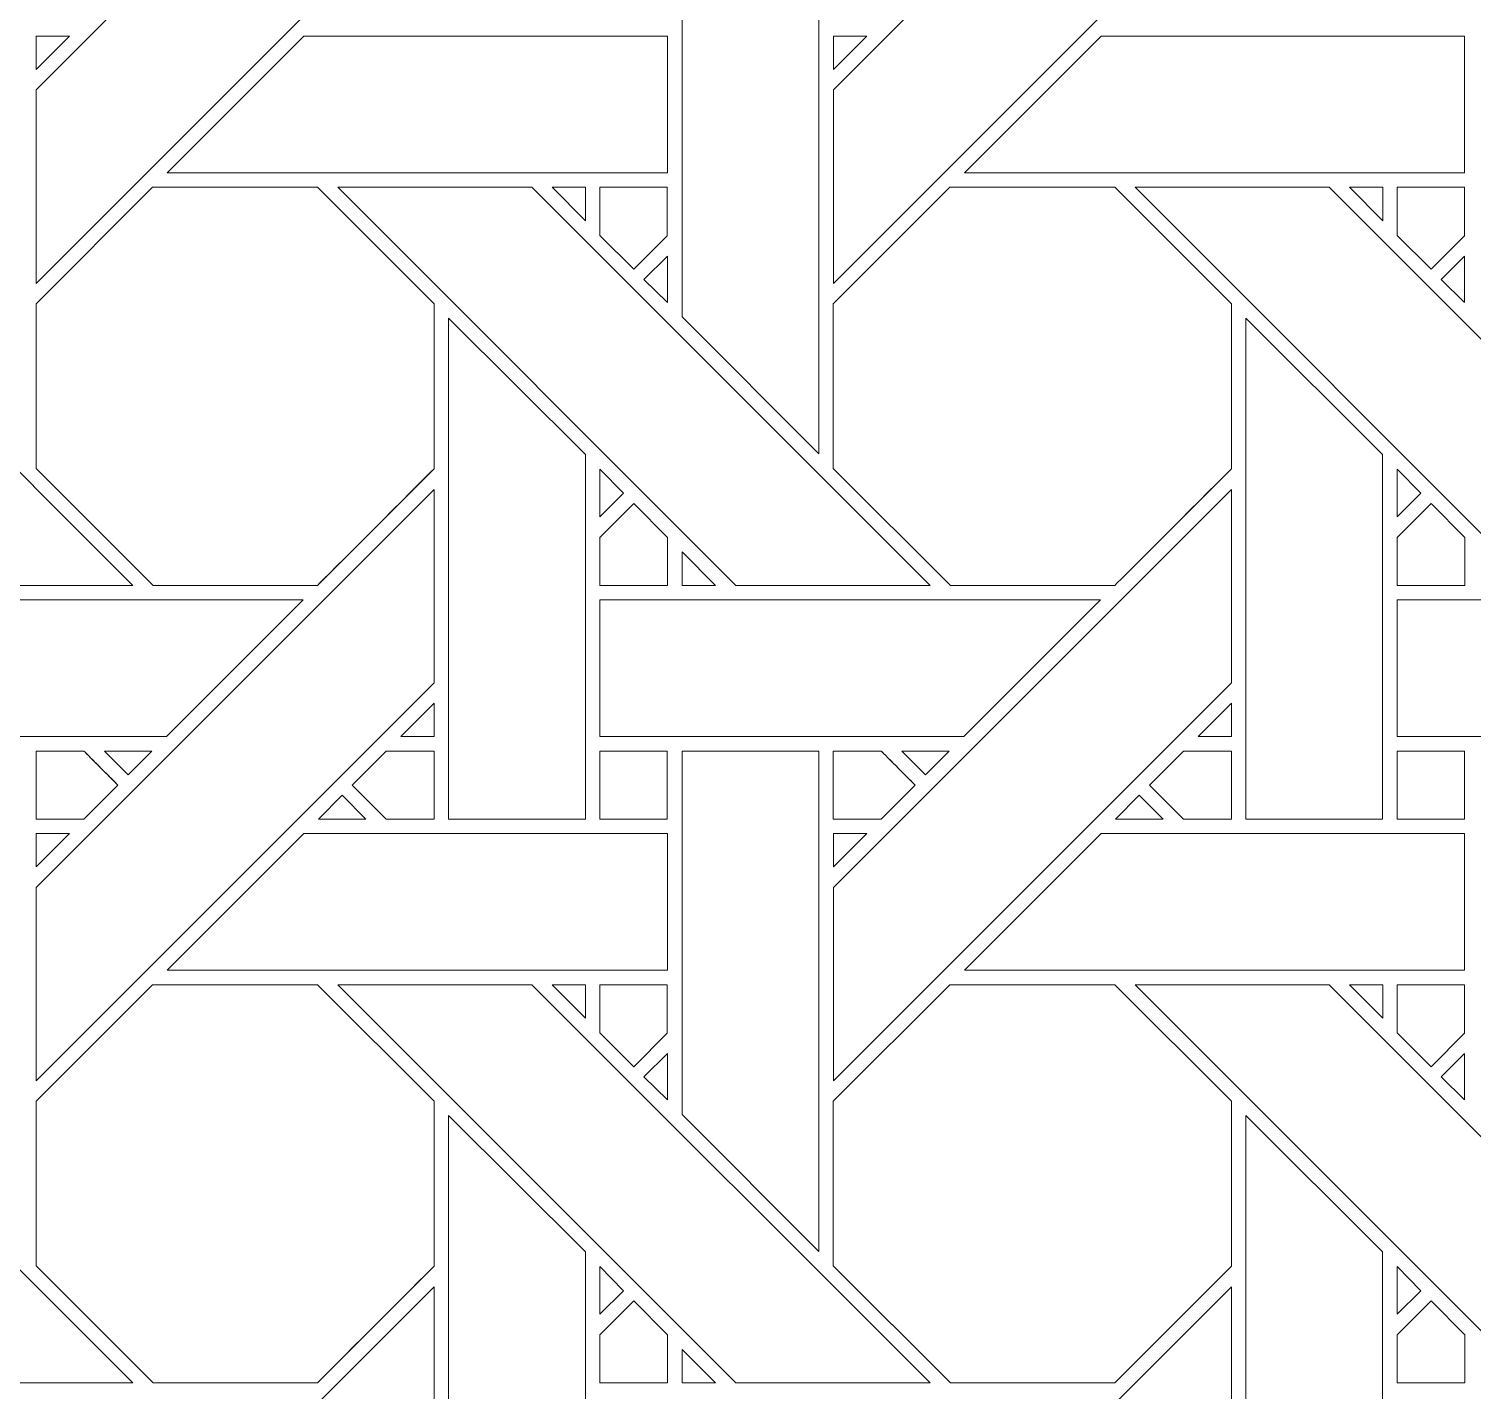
# Model space of a CAD drawing. Header units: inches. Extents: x 4.4 to 20.4, y 1.1 to 17.1.
# Drawn here: x 6.919 to 8.637, y 6.477 to 8.097 of the extents above; entities that cross this region are included whole.
import ezdxf

# ---------------------------------------------------------------- set-up
doc = ezdxf.new("R2010")
doc.units = ezdxf.units.IN
doc.header["$MEASUREMENT"] = 0
doc.layers.add('Design', color=7, linetype='Continuous', lineweight=0)

msp = doc.modelspace()

# ---------------------------------------------------------------- linework, layer by layer
at = {"layer": 'Design'}
for points, knots in [([(12.3829, 17.0948), (7.9646, 17.0948), (4.3829, 13.513), (4.3829, 9.0948), (4.3829, 4.6765), (7.9646, 1.0948), (12.3829, 1.0948), (16.8011, 1.0948), (20.3829, 4.6765), (20.3829, 9.0948), (20.3829, 13.513), (16.8011, 17.0948), (12.3829, 17.0948)], [0, 0, 0, 0, 1, 1, 1, 2, 2, 2, 3, 3, 3, 4, 4, 4, 4]), ([(12.3829, 16.2388), (8.4373, 16.2388), (5.2388, 13.0403), (5.2388, 9.0948), (5.2388, 5.1492), (8.4373, 1.9507), (12.3829, 1.9507), (16.3284, 1.9507), (19.5269, 5.1492), (19.5269, 9.0948), (19.5269, 13.0403), (16.3284, 16.2388), (12.3829, 16.2388)], [0, 0, 0, 0, 1, 1, 1, 2, 2, 2, 3, 3, 3, 4, 4, 4, 4]), ([(6.928, 8.0244), (6.928, 8.0244), (7.4017, 8.498), (7.4017, 8.498), (7.4017, 8.498), (7.4017, 8.2679), (7.4017, 8.2679), (7.4017, 8.2679), (6.928, 7.7943), (6.928, 7.7943), (6.928, 7.7943), (6.928, 8.0244), (6.928, 8.0244)], [0, 0, 0, 0, 1, 1, 1, 2, 2, 2, 3, 3, 3, 4, 4, 4, 4]), ([(7.8768, 8.0244), (7.8768, 8.0244), (8.3504, 8.498), (8.3504, 8.498), (8.3504, 8.498), (8.3504, 8.2679), (8.3504, 8.2679), (8.3504, 8.2679), (7.8768, 7.7943), (7.8768, 7.7943), (7.8768, 7.7943), (7.8768, 8.0244), (7.8768, 8.0244)], [0, 0, 0, 0, 1, 1, 1, 2, 2, 2, 3, 3, 3, 4, 4, 4, 4]), ([(7.8596, 8.1865), (7.8596, 8.1865), (7.8596, 7.5914), (7.8596, 7.5914), (7.8596, 7.5914), (7.6967, 7.7543), (7.6967, 7.7543), (7.6967, 7.7543), (7.6967, 8.1865), (7.6967, 8.1865), (7.6967, 8.1865), (7.8596, 8.1865), (7.8596, 8.1865)], [0, 0, 0, 0, 1, 1, 1, 2, 2, 2, 3, 3, 3, 4, 4, 4, 4]), ([(6.9679, 8.0885), (6.9679, 8.0885), (6.928, 8.0487), (6.928, 8.0487), (6.928, 8.0487), (6.928, 8.0885), (6.928, 8.0885), (6.928, 8.0885), (6.9679, 8.0885), (6.9679, 8.0885)], [0, 0, 0, 0, 1, 1, 1, 2, 2, 2, 3, 3, 3, 3]), ([(7.0839, 7.9257), (7.0839, 7.9257), (7.2467, 8.0885), (7.2467, 8.0885), (7.2467, 8.0885), (7.6792, 8.0885), (7.6792, 8.0885), (7.6792, 8.0885), (7.6792, 7.9257), (7.6792, 7.9257), (7.6792, 7.9257), (7.0839, 7.9257), (7.0839, 7.9257)], [0, 0, 0, 0, 1, 1, 1, 2, 2, 2, 3, 3, 3, 4, 4, 4, 4]), ([(7.9166, 8.0885), (7.9166, 8.0885), (7.8768, 8.0487), (7.8768, 8.0487), (7.8768, 8.0487), (7.8768, 8.0885), (7.8768, 8.0885), (7.8768, 8.0885), (7.9166, 8.0885), (7.9166, 8.0885)], [0, 0, 0, 0, 1, 1, 1, 2, 2, 2, 3, 3, 3, 3]), ([(8.1954, 8.0885), (8.1954, 8.0885), (8.6279, 8.0885), (8.6279, 8.0885), (8.6279, 8.0885), (8.6279, 7.9257), (8.6279, 7.9257), (8.6279, 7.9257), (8.0326, 7.9257), (8.0326, 7.9257), (8.0326, 7.9257), (8.1954, 8.0885), (8.1954, 8.0885)], [0, 0, 0, 0, 1, 1, 1, 2, 2, 2, 3, 3, 3, 4, 4, 4, 4]), ([(6.3385, 7.9086), (6.3385, 7.9086), (6.5694, 7.9086), (6.5694, 7.9086), (6.5694, 7.9086), (7.043, 7.435), (7.043, 7.435), (7.043, 7.435), (6.812, 7.435), (6.812, 7.435), (6.812, 7.435), (6.3385, 7.9086), (6.3385, 7.9086)], [0, 0, 0, 0, 1, 1, 1, 2, 2, 2, 3, 3, 3, 4, 4, 4, 4]), ([(7.0667, 7.9086), (7.0667, 7.9086), (7.2629, 7.9086), (7.2629, 7.9086), (7.2629, 7.9086), (7.4016, 7.7699), (7.4016, 7.7699), (7.4016, 7.7699), (7.4016, 7.5737), (7.4016, 7.5737), (7.3838, 7.5557), (7.2719, 7.444), (7.2629, 7.435), (7.2629, 7.435), (7.0672, 7.435), (7.0672, 7.435), (7.0672, 7.435), (6.928, 7.5742), (6.928, 7.5742), (6.928, 7.5742), (6.928, 7.7699), (6.928, 7.7699), (6.928, 7.7699), (7.0667, 7.9086), (7.0667, 7.9086)], [0, 0, 0, 0, 1, 1, 1, 2, 2, 2, 3, 3, 3, 4, 4, 4, 5, 5, 5, 6, 6, 6, 7, 7, 7, 8, 8, 8, 8]), ([(6.928, 7.7699), (6.928, 7.7699), (7.0667, 7.9086), (7.0667, 7.9086), (7.0667, 7.9086), (7.2629, 7.9086), (7.2629, 7.9086), (7.2629, 7.9086), (7.4016, 7.7699), (7.4016, 7.7699), (7.4016, 7.7699), (7.4016, 7.5737), (7.4016, 7.5737), (7.3834, 7.5553), (7.2716, 7.4436), (7.2629, 7.435), (7.2629, 7.435), (7.0672, 7.435), (7.0672, 7.435), (7.0672, 7.435), (6.928, 7.5742), (6.928, 7.5742), (6.928, 7.5742), (6.928, 7.7699), (6.928, 7.7699)], [0, 0, 0, 0, 1, 1, 1, 2, 2, 2, 3, 3, 3, 4, 4, 4, 5, 5, 5, 6, 6, 6, 7, 7, 7, 8, 8, 8, 8]), ([(7.2872, 7.9086), (7.2872, 7.9086), (7.5181, 7.9086), (7.5181, 7.9086), (7.5181, 7.9086), (7.9918, 7.435), (7.9918, 7.435), (7.9918, 7.435), (7.7607, 7.435), (7.7607, 7.435), (7.7607, 7.435), (7.2872, 7.9086), (7.2872, 7.9086)], [0, 0, 0, 0, 1, 1, 1, 2, 2, 2, 3, 3, 3, 4, 4, 4, 4]), ([(7.5817, 7.9086), (7.5817, 7.9086), (7.5817, 7.8688), (7.5817, 7.8688), (7.5817, 7.8688), (7.5422, 7.9086), (7.5422, 7.9086), (7.5422, 7.9086), (7.5817, 7.9086), (7.5817, 7.9086)], [0, 0, 0, 0, 1, 1, 1, 2, 2, 2, 3, 3, 3, 3]), ([(7.6791, 7.9086), (7.6791, 7.9086), (7.6791, 7.851), (7.6791, 7.851), (7.6791, 7.851), (7.6392, 7.8111), (7.6392, 7.8111), (7.6392, 7.8111), (7.5988, 7.8514), (7.5988, 7.8514), (7.5988, 7.8514), (7.5988, 7.9086), (7.5988, 7.9086), (7.5988, 7.9086), (7.6791, 7.9086), (7.6791, 7.9086)], [0, 0, 0, 0, 1, 1, 1, 2, 2, 2, 3, 3, 3, 4, 4, 4, 5, 5, 5, 5]), ([(7.6392, 7.8111), (7.6392, 7.8111), (7.5988, 7.8514), (7.5988, 7.8514), (7.5988, 7.8514), (7.5988, 7.9086), (7.5988, 7.9086), (7.5988, 7.9086), (7.6791, 7.9086), (7.6791, 7.9086), (7.6791, 7.9086), (7.6791, 7.851), (7.6791, 7.851), (7.6791, 7.851), (7.6392, 7.8111), (7.6392, 7.8111)], [0, 0, 0, 0, 1, 1, 1, 2, 2, 2, 3, 3, 3, 4, 4, 4, 5, 5, 5, 5]), ([(8.0154, 7.9086), (8.0154, 7.9086), (8.2116, 7.9086), (8.2116, 7.9086), (8.2116, 7.9086), (8.3504, 7.7699), (8.3504, 7.7699), (8.3504, 7.7699), (8.3504, 7.5737), (8.3504, 7.5737), (8.3326, 7.5557), (8.2207, 7.444), (8.2117, 7.435), (8.2117, 7.435), (8.016, 7.435), (8.016, 7.435), (8.016, 7.435), (7.8767, 7.5742), (7.8767, 7.5742), (7.8767, 7.5742), (7.8767, 7.7699), (7.8767, 7.7699), (7.8767, 7.7699), (8.0154, 7.9086), (8.0154, 7.9086)], [0, 0, 0, 0, 1, 1, 1, 2, 2, 2, 3, 3, 3, 4, 4, 4, 5, 5, 5, 6, 6, 6, 7, 7, 7, 8, 8, 8, 8]), ([(7.8767, 7.7699), (7.8767, 7.7699), (8.0154, 7.9086), (8.0154, 7.9086), (8.0154, 7.9086), (8.2116, 7.9086), (8.2116, 7.9086), (8.2116, 7.9086), (8.3504, 7.7699), (8.3504, 7.7699), (8.3504, 7.7699), (8.3504, 7.5737), (8.3504, 7.5737), (8.3324, 7.5555), (8.2205, 7.4438), (8.2117, 7.435), (8.2117, 7.435), (8.016, 7.435), (8.016, 7.435), (8.016, 7.435), (7.8767, 7.5742), (7.8767, 7.5742), (7.8767, 7.5742), (7.8767, 7.7699), (7.8767, 7.7699)], [0, 0, 0, 0, 1, 1, 1, 2, 2, 2, 3, 3, 3, 4, 4, 4, 5, 5, 5, 6, 6, 6, 7, 7, 7, 8, 8, 8, 8]), ([(8.2359, 7.9086), (8.2359, 7.9086), (8.4669, 7.9086), (8.4669, 7.9086), (8.4669, 7.9086), (8.9405, 7.435), (8.9405, 7.435), (8.9405, 7.435), (8.7095, 7.435), (8.7095, 7.435), (8.7095, 7.435), (8.2359, 7.9086), (8.2359, 7.9086)], [0, 0, 0, 0, 1, 1, 1, 2, 2, 2, 3, 3, 3, 4, 4, 4, 4]), ([(8.5304, 7.9086), (8.5304, 7.9086), (8.5304, 7.8688), (8.5304, 7.8688), (8.5304, 7.8688), (8.491, 7.9086), (8.491, 7.9086), (8.491, 7.9086), (8.5304, 7.9086), (8.5304, 7.9086)], [0, 0, 0, 0, 1, 1, 1, 2, 2, 2, 3, 3, 3, 3]), ([(8.6278, 7.9086), (8.6278, 7.9086), (8.6278, 7.851), (8.6278, 7.851), (8.6278, 7.851), (8.5879, 7.8111), (8.5879, 7.8111), (8.5879, 7.8111), (8.5476, 7.8514), (8.5476, 7.8514), (8.5476, 7.8514), (8.5476, 7.9086), (8.5476, 7.9086), (8.5476, 7.9086), (8.6278, 7.9086), (8.6278, 7.9086)], [0, 0, 0, 0, 1, 1, 1, 2, 2, 2, 3, 3, 3, 4, 4, 4, 5, 5, 5, 5]), ([(8.5879, 7.8111), (8.5879, 7.8111), (8.5476, 7.8514), (8.5476, 7.8514), (8.5476, 7.8514), (8.5476, 7.9086), (8.5476, 7.9086), (8.5476, 7.9086), (8.6278, 7.9086), (8.6278, 7.9086), (8.6278, 7.9086), (8.6278, 7.851), (8.6278, 7.851), (8.6278, 7.851), (8.5879, 7.8111), (8.5879, 7.8111)], [0, 0, 0, 0, 1, 1, 1, 2, 2, 2, 3, 3, 3, 4, 4, 4, 5, 5, 5, 5]), ([(7.6792, 7.8268), (7.6792, 7.8268), (7.6792, 7.7716), (7.6792, 7.7716), (7.6792, 7.7716), (7.6514, 7.799), (7.6514, 7.799), (7.6514, 7.799), (7.6792, 7.8268), (7.6792, 7.8268)], [0, 0, 0, 0, 1, 1, 1, 2, 2, 2, 3, 3, 3, 3]), ([(8.6279, 7.8268), (8.6279, 7.8268), (8.6279, 7.7716), (8.6279, 7.7716), (8.6279, 7.7716), (8.6001, 7.799), (8.6001, 7.799), (8.6001, 7.799), (8.6279, 7.8268), (8.6279, 7.8268)], [0, 0, 0, 0, 1, 1, 1, 2, 2, 2, 3, 3, 3, 3]), ([(7.5816, 7.5906), (7.5816, 7.5906), (7.5816, 7.157), (7.5816, 7.157), (7.5816, 7.157), (7.4188, 7.157), (7.4188, 7.157), (7.4188, 7.157), (7.4188, 7.7528), (7.4188, 7.7528), (7.4188, 7.7528), (7.5816, 7.5906), (7.5816, 7.5906)], [0, 0, 0, 0, 1, 1, 1, 2, 2, 2, 3, 3, 3, 4, 4, 4, 4]), ([(8.5303, 7.5906), (8.5303, 7.5906), (8.5303, 7.157), (8.5303, 7.157), (8.5303, 7.157), (8.3676, 7.157), (8.3676, 7.157), (8.3676, 7.157), (8.3676, 7.7528), (8.3676, 7.7528), (8.3676, 7.7528), (8.5303, 7.5906), (8.5303, 7.5906)], [0, 0, 0, 0, 1, 1, 1, 2, 2, 2, 3, 3, 3, 4, 4, 4, 4]), ([(7.6271, 7.5446), (7.6271, 7.5446), (7.5989, 7.5164), (7.5989, 7.5164), (7.5989, 7.5164), (7.5989, 7.5732), (7.5989, 7.5732), (7.5989, 7.5732), (7.6271, 7.5446), (7.6271, 7.5446)], [0, 0, 0, 0, 1, 1, 1, 2, 2, 2, 3, 3, 3, 3]), ([(8.5758, 7.5446), (8.5758, 7.5446), (8.5476, 7.5164), (8.5476, 7.5164), (8.5476, 7.5164), (8.5476, 7.5732), (8.5476, 7.5732), (8.5476, 7.5732), (8.5758, 7.5446), (8.5758, 7.5446)], [0, 0, 0, 0, 1, 1, 1, 2, 2, 2, 3, 3, 3, 3]), ([(6.928, 7.0756), (6.928, 7.0756), (7.4017, 7.5492), (7.4017, 7.5492), (7.4017, 7.5492), (7.4017, 7.3192), (7.4017, 7.3192), (7.4017, 7.3192), (6.928, 6.8455), (6.928, 6.8455), (6.928, 6.8455), (6.928, 7.0756), (6.928, 7.0756)], [0, 0, 0, 0, 1, 1, 1, 2, 2, 2, 3, 3, 3, 4, 4, 4, 4]), ([(7.8768, 7.0756), (7.8768, 7.0756), (8.3504, 7.5492), (8.3504, 7.5492), (8.3504, 7.5492), (8.3504, 7.3192), (8.3504, 7.3192), (8.3504, 7.3192), (7.8768, 6.8455), (7.8768, 6.8455), (7.8768, 6.8455), (7.8768, 7.0756), (7.8768, 7.0756)], [0, 0, 0, 0, 1, 1, 1, 2, 2, 2, 3, 3, 3, 4, 4, 4, 4]), ([(7.5989, 7.4347), (7.5989, 7.4347), (7.5989, 7.492), (7.5989, 7.492), (7.5989, 7.492), (7.6392, 7.5323), (7.6392, 7.5323), (7.6392, 7.5323), (7.6795, 7.492), (7.6795, 7.492), (7.6795, 7.492), (7.6795, 7.4347), (7.6795, 7.4347), (7.6795, 7.4347), (7.5989, 7.4347), (7.5989, 7.4347)], [0, 0, 0, 0, 1, 1, 1, 2, 2, 2, 3, 3, 3, 4, 4, 4, 5, 5, 5, 5]), ([(7.5989, 7.492), (7.5989, 7.492), (7.6392, 7.5323), (7.6392, 7.5323), (7.6392, 7.5323), (7.6795, 7.492), (7.6795, 7.492), (7.6795, 7.492), (7.6795, 7.4347), (7.6795, 7.4347), (7.6795, 7.4347), (7.5989, 7.4347), (7.5989, 7.4347), (7.5989, 7.4347), (7.5989, 7.492), (7.5989, 7.492)], [0, 0, 0, 0, 1, 1, 1, 2, 2, 2, 3, 3, 3, 4, 4, 4, 5, 5, 5, 5]), ([(8.5476, 7.4347), (8.5476, 7.4347), (8.5476, 7.492), (8.5476, 7.492), (8.5476, 7.492), (8.5879, 7.5323), (8.5879, 7.5323), (8.5879, 7.5323), (8.6282, 7.492), (8.6282, 7.492), (8.6282, 7.492), (8.6282, 7.4347), (8.6282, 7.4347), (8.6282, 7.4347), (8.5476, 7.4347), (8.5476, 7.4347)], [0, 0, 0, 0, 1, 1, 1, 2, 2, 2, 3, 3, 3, 4, 4, 4, 5, 5, 5, 5]), ([(8.5476, 7.492), (8.5476, 7.492), (8.5879, 7.5323), (8.5879, 7.5323), (8.5879, 7.5323), (8.6282, 7.492), (8.6282, 7.492), (8.6282, 7.492), (8.6282, 7.4347), (8.6282, 7.4347), (8.6282, 7.4347), (8.5476, 7.4347), (8.5476, 7.4347), (8.5476, 7.4347), (8.5476, 7.492), (8.5476, 7.492)], [0, 0, 0, 0, 1, 1, 1, 2, 2, 2, 3, 3, 3, 4, 4, 4, 5, 5, 5, 5]), ([(7.7365, 7.4349), (7.7365, 7.4349), (7.6968, 7.4349), (7.6968, 7.4349), (7.6968, 7.4349), (7.6968, 7.4747), (7.6968, 7.4747), (7.6968, 7.4747), (7.7365, 7.4349), (7.7365, 7.4349)], [0, 0, 0, 0, 1, 1, 1, 2, 2, 2, 3, 3, 3, 3]), ([(6.6502, 7.255), (6.6502, 7.255), (6.6502, 7.4177), (6.6502, 7.4177), (6.6502, 7.4177), (7.2459, 7.4177), (7.2459, 7.4177), (7.2459, 7.4177), (7.0831, 7.255), (7.0831, 7.255), (7.0831, 7.255), (6.6502, 7.255), (6.6502, 7.255)], [0, 0, 0, 0, 1, 1, 1, 2, 2, 2, 3, 3, 3, 4, 4, 4, 4]), ([(7.5989, 7.255), (7.5989, 7.255), (7.5989, 7.4177), (7.5989, 7.4177), (7.5989, 7.4177), (8.1946, 7.4177), (8.1946, 7.4177), (8.1946, 7.4177), (8.0319, 7.255), (8.0319, 7.255), (8.0319, 7.255), (7.5989, 7.255), (7.5989, 7.255)], [0, 0, 0, 0, 1, 1, 1, 2, 2, 2, 3, 3, 3, 4, 4, 4, 4]), ([(8.5476, 7.255), (8.5476, 7.255), (8.5476, 7.4177), (8.5476, 7.4177), (8.5476, 7.4177), (9.1433, 7.4177), (9.1433, 7.4177), (9.1433, 7.4177), (8.9806, 7.255), (8.9806, 7.255), (8.9806, 7.255), (8.5476, 7.255), (8.5476, 7.255)], [0, 0, 0, 0, 1, 1, 1, 2, 2, 2, 3, 3, 3, 4, 4, 4, 4]), ([(7.3619, 7.255), (7.3619, 7.255), (7.4017, 7.2948), (7.4017, 7.2948), (7.4017, 7.2948), (7.4017, 7.255), (7.4017, 7.255), (7.4017, 7.255), (7.3619, 7.255), (7.3619, 7.255)], [0, 0, 0, 0, 1, 1, 1, 2, 2, 2, 3, 3, 3, 3]), ([(8.3107, 7.255), (8.3107, 7.255), (8.3504, 7.2948), (8.3504, 7.2948), (8.3504, 7.2948), (8.3504, 7.255), (8.3504, 7.255), (8.3504, 7.255), (8.3107, 7.255), (8.3107, 7.255)], [0, 0, 0, 0, 1, 1, 1, 2, 2, 2, 3, 3, 3, 3]), ([(6.985, 7.2377), (6.9902, 7.2326), (7.021, 7.2018), (7.0254, 7.1974), (7.0254, 7.1974), (6.985, 7.1569), (6.985, 7.1569), (6.985, 7.1569), (6.928, 7.1569), (6.928, 7.1569), (6.928, 7.1569), (6.928, 7.2377), (6.928, 7.2377), (6.928, 7.2377), (6.985, 7.2377), (6.985, 7.2377)], [0, 0, 0, 0, 1, 1, 1, 2, 2, 2, 3, 3, 3, 4, 4, 4, 5, 5, 5, 5]), ([(6.928, 7.2377), (6.928, 7.2377), (6.985, 7.2377), (6.985, 7.2377), (6.9904, 7.2323), (7.0254, 7.1974), (7.0254, 7.1974), (7.0254, 7.1974), (6.985, 7.1569), (6.985, 7.1569), (6.985, 7.1569), (6.928, 7.1569), (6.928, 7.1569), (6.928, 7.1569), (6.928, 7.2377), (6.928, 7.2377)], [0, 0, 0, 0, 1, 1, 1, 2, 2, 2, 3, 3, 3, 4, 4, 4, 5, 5, 5, 5]), ([(7.0659, 7.2377), (7.0659, 7.2377), (7.0376, 7.2096), (7.0376, 7.2096), (7.0376, 7.2096), (7.0095, 7.2377), (7.0095, 7.2377), (7.0095, 7.2377), (7.0659, 7.2377), (7.0659, 7.2377)], [0, 0, 0, 0, 1, 1, 1, 2, 2, 2, 3, 3, 3, 3]), ([(7.3445, 7.1569), (7.3445, 7.1569), (7.3042, 7.1973), (7.3042, 7.1973), (7.3042, 7.1973), (7.3446, 7.2377), (7.3446, 7.2377), (7.3446, 7.2377), (7.4017, 7.2377), (7.4017, 7.2377), (7.4017, 7.2377), (7.4017, 7.1569), (7.4017, 7.1569), (7.4017, 7.1569), (7.3445, 7.1569), (7.3445, 7.1569)], [0, 0, 0, 0, 1, 1, 1, 2, 2, 2, 3, 3, 3, 4, 4, 4, 5, 5, 5, 5]), ([(7.3042, 7.1973), (7.3042, 7.1973), (7.3446, 7.2377), (7.3446, 7.2377), (7.3446, 7.2377), (7.4017, 7.2377), (7.4017, 7.2377), (7.4017, 7.2377), (7.4017, 7.1569), (7.4017, 7.1569), (7.4017, 7.1569), (7.3445, 7.1569), (7.3445, 7.1569), (7.3445, 7.1569), (7.3042, 7.1973), (7.3042, 7.1973)], [0, 0, 0, 0, 1, 1, 1, 2, 2, 2, 3, 3, 3, 4, 4, 4, 5, 5, 5, 5]), ([(7.5989, 7.1569), (7.5989, 7.1569), (7.5989, 7.2377), (7.5989, 7.2377), (7.5989, 7.2377), (7.6791, 7.2377), (7.6791, 7.2377), (7.6791, 7.2377), (7.6791, 7.1569), (7.6791, 7.1569), (7.6791, 7.1569), (7.5989, 7.1569), (7.5989, 7.1569)], [0, 0, 0, 0, 1, 1, 1, 2, 2, 2, 3, 3, 3, 4, 4, 4, 4]), ([(7.5989, 7.2377), (7.5989, 7.2377), (7.6791, 7.2377), (7.6791, 7.2377), (7.6791, 7.2377), (7.6791, 7.1569), (7.6791, 7.1569), (7.6791, 7.1569), (7.5989, 7.1569), (7.5989, 7.1569), (7.5989, 7.1569), (7.5989, 7.2377), (7.5989, 7.2377)], [0, 0, 0, 0, 1, 1, 1, 2, 2, 2, 3, 3, 3, 4, 4, 4, 4]), ([(7.8596, 7.2377), (7.8596, 7.2377), (7.8596, 6.6426), (7.8596, 6.6426), (7.8596, 6.6426), (7.6967, 6.8055), (7.6967, 6.8055), (7.6967, 6.8055), (7.6967, 7.2377), (7.6967, 7.2377), (7.6967, 7.2377), (7.8596, 7.2377), (7.8596, 7.2377)], [0, 0, 0, 0, 1, 1, 1, 2, 2, 2, 3, 3, 3, 4, 4, 4, 4]), ([(7.9338, 7.2377), (7.9389, 7.2326), (7.9697, 7.2018), (7.9741, 7.1974), (7.9741, 7.1974), (7.9337, 7.1569), (7.9337, 7.1569), (7.9337, 7.1569), (7.8767, 7.1569), (7.8767, 7.1569), (7.8767, 7.1569), (7.8767, 7.2377), (7.8767, 7.2377), (7.8767, 7.2377), (7.9338, 7.2377), (7.9338, 7.2377)], [0, 0, 0, 0, 1, 1, 1, 2, 2, 2, 3, 3, 3, 4, 4, 4, 5, 5, 5, 5]), ([(7.959, 7.2125), (7.959, 7.2125), (7.9741, 7.1974), (7.9741, 7.1974), (7.9741, 7.1974), (7.9337, 7.1569), (7.9337, 7.1569), (7.9337, 7.1569), (7.8767, 7.1569), (7.8767, 7.1569), (7.8767, 7.1569), (7.8767, 7.2377), (7.8767, 7.2377), (7.8767, 7.2377), (7.9338, 7.2377), (7.9338, 7.2377), (7.9393, 7.2323), (7.9496, 7.222), (7.959, 7.2125)], [0, 0, 0, 0, 1, 1, 1, 2, 2, 2, 3, 3, 3, 4, 4, 4, 5, 5, 5, 6, 6, 6, 6]), ([(7.9582, 7.2377), (7.9582, 7.2377), (8.0146, 7.2377), (8.0146, 7.2377), (8.0146, 7.2377), (7.9864, 7.2096), (7.9864, 7.2096), (7.9864, 7.2096), (7.9582, 7.2377), (7.9582, 7.2377)], [0, 0, 0, 0, 1, 1, 1, 2, 2, 2, 3, 3, 3, 3]), ([(8.2933, 7.1569), (8.2933, 7.1569), (8.2529, 7.1973), (8.2529, 7.1973), (8.2529, 7.1973), (8.2933, 7.2377), (8.2933, 7.2377), (8.2933, 7.2377), (8.3504, 7.2377), (8.3504, 7.2377), (8.3504, 7.2377), (8.3504, 7.1569), (8.3504, 7.1569), (8.3504, 7.1569), (8.2933, 7.1569), (8.2933, 7.1569)], [0, 0, 0, 0, 1, 1, 1, 2, 2, 2, 3, 3, 3, 4, 4, 4, 5, 5, 5, 5]), ([(8.2529, 7.1973), (8.2529, 7.1973), (8.2933, 7.2377), (8.2933, 7.2377), (8.2933, 7.2377), (8.3504, 7.2377), (8.3504, 7.2377), (8.3504, 7.2377), (8.3504, 7.1569), (8.3504, 7.1569), (8.3504, 7.1569), (8.2933, 7.1569), (8.2933, 7.1569), (8.2933, 7.1569), (8.2529, 7.1973), (8.2529, 7.1973)], [0, 0, 0, 0, 1, 1, 1, 2, 2, 2, 3, 3, 3, 4, 4, 4, 5, 5, 5, 5]), ([(8.5476, 7.1569), (8.5476, 7.1569), (8.5476, 7.2377), (8.5476, 7.2377), (8.5476, 7.2377), (8.6278, 7.2377), (8.6278, 7.2377), (8.6278, 7.2377), (8.6278, 7.1569), (8.6278, 7.1569), (8.6278, 7.1569), (8.5476, 7.1569), (8.5476, 7.1569)], [0, 0, 0, 0, 1, 1, 1, 2, 2, 2, 3, 3, 3, 4, 4, 4, 4]), ([(8.5476, 7.2377), (8.5476, 7.2377), (8.6278, 7.2377), (8.6278, 7.2377), (8.6278, 7.2377), (8.6278, 7.1569), (8.6278, 7.1569), (8.6278, 7.1569), (8.5476, 7.1569), (8.5476, 7.1569), (8.5476, 7.1569), (8.5476, 7.2377), (8.5476, 7.2377)], [0, 0, 0, 0, 1, 1, 1, 2, 2, 2, 3, 3, 3, 4, 4, 4, 4]), ([(7.3204, 7.157), (7.3204, 7.157), (7.2639, 7.157), (7.2639, 7.157), (7.2639, 7.157), (7.2921, 7.1852), (7.2921, 7.1852), (7.2921, 7.1852), (7.3204, 7.157), (7.3204, 7.157)], [0, 0, 0, 0, 1, 1, 1, 2, 2, 2, 3, 3, 3, 3]), ([(8.2691, 7.157), (8.2691, 7.157), (8.2126, 7.157), (8.2126, 7.157), (8.2126, 7.157), (8.2408, 7.1852), (8.2408, 7.1852), (8.2408, 7.1852), (8.2691, 7.157), (8.2691, 7.157)], [0, 0, 0, 0, 1, 1, 1, 2, 2, 2, 3, 3, 3, 3]), ([(6.9679, 7.1398), (6.9679, 7.1398), (6.928, 7.1), (6.928, 7.1), (6.928, 7.1), (6.928, 7.1398), (6.928, 7.1398), (6.928, 7.1398), (6.9679, 7.1398), (6.9679, 7.1398)], [0, 0, 0, 0, 1, 1, 1, 2, 2, 2, 3, 3, 3, 3]), ([(7.2467, 7.1398), (7.2467, 7.1398), (7.6792, 7.1398), (7.6792, 7.1398), (7.6792, 7.1398), (7.6792, 6.977), (7.6792, 6.977), (7.6792, 6.977), (7.0839, 6.977), (7.0839, 6.977), (7.0839, 6.977), (7.2467, 7.1398), (7.2467, 7.1398)], [0, 0, 0, 0, 1, 1, 1, 2, 2, 2, 3, 3, 3, 4, 4, 4, 4]), ([(7.9166, 7.1398), (7.9166, 7.1398), (7.8768, 7.1), (7.8768, 7.1), (7.8768, 7.1), (7.8768, 7.1398), (7.8768, 7.1398), (7.8768, 7.1398), (7.9166, 7.1398), (7.9166, 7.1398)], [0, 0, 0, 0, 1, 1, 1, 2, 2, 2, 3, 3, 3, 3]), ([(8.1954, 7.1398), (8.1954, 7.1398), (8.6279, 7.1398), (8.6279, 7.1398), (8.6279, 7.1398), (8.6279, 6.977), (8.6279, 6.977), (8.6279, 6.977), (8.0326, 6.977), (8.0326, 6.977), (8.0326, 6.977), (8.1954, 7.1398), (8.1954, 7.1398)], [0, 0, 0, 0, 1, 1, 1, 2, 2, 2, 3, 3, 3, 4, 4, 4, 4]), ([(6.3385, 6.9599), (6.3385, 6.9599), (6.5694, 6.9599), (6.5694, 6.9599), (6.5694, 6.9599), (7.043, 6.4862), (7.043, 6.4862), (7.043, 6.4862), (6.812, 6.4862), (6.812, 6.4862), (6.812, 6.4862), (6.3385, 6.9599), (6.3385, 6.9599)], [0, 0, 0, 0, 1, 1, 1, 2, 2, 2, 3, 3, 3, 4, 4, 4, 4]), ([(7.0667, 6.9598), (7.0667, 6.9598), (7.2629, 6.9598), (7.2629, 6.9598), (7.2629, 6.9598), (7.4016, 6.8211), (7.4016, 6.8211), (7.4016, 6.8211), (7.4016, 6.6249), (7.4016, 6.6249), (7.3838, 6.607), (7.2719, 6.4952), (7.2629, 6.4862), (7.2629, 6.4862), (7.0672, 6.4862), (7.0672, 6.4862), (7.0672, 6.4862), (6.928, 6.6255), (6.928, 6.6255), (6.928, 6.6255), (6.928, 6.8211), (6.928, 6.8211), (6.928, 6.8211), (7.0667, 6.9598), (7.0667, 6.9598)], [0, 0, 0, 0, 1, 1, 1, 2, 2, 2, 3, 3, 3, 4, 4, 4, 5, 5, 5, 6, 6, 6, 7, 7, 7, 8, 8, 8, 8]), ([(6.928, 6.6255), (6.928, 6.6255), (6.928, 6.8211), (6.928, 6.8211), (6.928, 6.8211), (7.0667, 6.9598), (7.0667, 6.9598), (7.0667, 6.9598), (7.2629, 6.9598), (7.2629, 6.9598), (7.2629, 6.9598), (7.4016, 6.8211), (7.4016, 6.8211), (7.4016, 6.8211), (7.4016, 6.6249), (7.4016, 6.6249), (7.3836, 6.6068), (7.2717, 6.4951), (7.2629, 6.4862), (7.2629, 6.4862), (7.0672, 6.4862), (7.0672, 6.4862), (7.0672, 6.4862), (6.928, 6.6255), (6.928, 6.6255)], [0, 0, 0, 0, 1, 1, 1, 2, 2, 2, 3, 3, 3, 4, 4, 4, 5, 5, 5, 6, 6, 6, 7, 7, 7, 8, 8, 8, 8]), ([(7.2872, 6.9599), (7.2872, 6.9599), (7.5181, 6.9599), (7.5181, 6.9599), (7.5181, 6.9599), (7.9918, 6.4862), (7.9918, 6.4862), (7.9918, 6.4862), (7.7607, 6.4862), (7.7607, 6.4862), (7.7607, 6.4862), (7.2872, 6.9599), (7.2872, 6.9599)], [0, 0, 0, 0, 1, 1, 1, 2, 2, 2, 3, 3, 3, 4, 4, 4, 4]), ([(7.5817, 6.9599), (7.5817, 6.9599), (7.5817, 6.92), (7.5817, 6.92), (7.5817, 6.92), (7.5422, 6.9599), (7.5422, 6.9599), (7.5422, 6.9599), (7.5817, 6.9599), (7.5817, 6.9599)], [0, 0, 0, 0, 1, 1, 1, 2, 2, 2, 3, 3, 3, 3]), ([(7.6791, 6.9599), (7.6791, 6.9599), (7.6791, 6.9023), (7.6791, 6.9023), (7.6791, 6.9023), (7.6392, 6.8623), (7.6392, 6.8623), (7.6392, 6.8623), (7.5988, 6.9027), (7.5988, 6.9027), (7.5988, 6.9027), (7.5988, 6.9599), (7.5988, 6.9599), (7.5988, 6.9599), (7.6791, 6.9599), (7.6791, 6.9599)], [0, 0, 0, 0, 1, 1, 1, 2, 2, 2, 3, 3, 3, 4, 4, 4, 5, 5, 5, 5]), ([(7.6392, 6.8623), (7.6392, 6.8623), (7.5988, 6.9027), (7.5988, 6.9027), (7.5988, 6.9027), (7.5988, 6.9599), (7.5988, 6.9599), (7.5988, 6.9599), (7.6791, 6.9599), (7.6791, 6.9599), (7.6791, 6.9599), (7.6791, 6.9023), (7.6791, 6.9023), (7.6791, 6.9023), (7.6392, 6.8623), (7.6392, 6.8623)], [0, 0, 0, 0, 1, 1, 1, 2, 2, 2, 3, 3, 3, 4, 4, 4, 5, 5, 5, 5]), ([(8.0154, 6.9598), (8.0154, 6.9598), (8.2116, 6.9598), (8.2116, 6.9598), (8.2116, 6.9598), (8.3504, 6.8211), (8.3504, 6.8211), (8.3504, 6.8211), (8.3504, 6.6249), (8.3504, 6.6249), (8.3326, 6.607), (8.2207, 6.4952), (8.2117, 6.4862), (8.2117, 6.4862), (8.016, 6.4862), (8.016, 6.4862), (8.016, 6.4862), (7.8767, 6.6255), (7.8767, 6.6255), (7.8767, 6.6255), (7.8767, 6.8211), (7.8767, 6.8211), (7.8767, 6.8211), (8.0154, 6.9598), (8.0154, 6.9598)], [0, 0, 0, 0, 1, 1, 1, 2, 2, 2, 3, 3, 3, 4, 4, 4, 5, 5, 5, 6, 6, 6, 7, 7, 7, 8, 8, 8, 8]), ([(7.8767, 6.8211), (7.8767, 6.8211), (8.0154, 6.9598), (8.0154, 6.9598), (8.0154, 6.9598), (8.2116, 6.9598), (8.2116, 6.9598), (8.2116, 6.9598), (8.3504, 6.8211), (8.3504, 6.8211), (8.3504, 6.8211), (8.3504, 6.6249), (8.3504, 6.6249), (8.3325, 6.6069), (8.2206, 6.4951), (8.2117, 6.4862), (8.2117, 6.4862), (8.016, 6.4862), (8.016, 6.4862), (8.016, 6.4862), (7.8767, 6.6255), (7.8767, 6.6255), (7.8767, 6.6255), (7.8767, 6.8211), (7.8767, 6.8211)], [0, 0, 0, 0, 1, 1, 1, 2, 2, 2, 3, 3, 3, 4, 4, 4, 5, 5, 5, 6, 6, 6, 7, 7, 7, 8, 8, 8, 8]), ([(8.2359, 6.9599), (8.2359, 6.9599), (8.4669, 6.9599), (8.4669, 6.9599), (8.4669, 6.9599), (8.9405, 6.4862), (8.9405, 6.4862), (8.9405, 6.4862), (8.7095, 6.4862), (8.7095, 6.4862), (8.7095, 6.4862), (8.2359, 6.9599), (8.2359, 6.9599)], [0, 0, 0, 0, 1, 1, 1, 2, 2, 2, 3, 3, 3, 4, 4, 4, 4]), ([(8.5304, 6.9599), (8.5304, 6.9599), (8.5304, 6.9201), (8.5304, 6.9201), (8.5304, 6.9201), (8.491, 6.9599), (8.491, 6.9599), (8.491, 6.9599), (8.5304, 6.9599), (8.5304, 6.9599)], [0, 0, 0, 0, 1, 1, 1, 2, 2, 2, 3, 3, 3, 3]), ([(8.6278, 6.9599), (8.6278, 6.9599), (8.6278, 6.9023), (8.6278, 6.9023), (8.6278, 6.9023), (8.5879, 6.8623), (8.5879, 6.8623), (8.5879, 6.8623), (8.5476, 6.9027), (8.5476, 6.9027), (8.5476, 6.9027), (8.5476, 6.9599), (8.5476, 6.9599), (8.5476, 6.9599), (8.6278, 6.9599), (8.6278, 6.9599)], [0, 0, 0, 0, 1, 1, 1, 2, 2, 2, 3, 3, 3, 4, 4, 4, 5, 5, 5, 5]), ([(8.5879, 6.8623), (8.5879, 6.8623), (8.5476, 6.9027), (8.5476, 6.9027), (8.5476, 6.9027), (8.5476, 6.9599), (8.5476, 6.9599), (8.5476, 6.9599), (8.6278, 6.9599), (8.6278, 6.9599), (8.6278, 6.9599), (8.6278, 6.9023), (8.6278, 6.9023), (8.6278, 6.9023), (8.5879, 6.8623), (8.5879, 6.8623)], [0, 0, 0, 0, 1, 1, 1, 2, 2, 2, 3, 3, 3, 4, 4, 4, 5, 5, 5, 5]), ([(7.6792, 6.878), (7.6792, 6.878), (7.6792, 6.8229), (7.6792, 6.8229), (7.6792, 6.8229), (7.6514, 6.8503), (7.6514, 6.8503), (7.6514, 6.8503), (7.6792, 6.878), (7.6792, 6.878)], [0, 0, 0, 0, 1, 1, 1, 2, 2, 2, 3, 3, 3, 3]), ([(8.6279, 6.878), (8.6279, 6.878), (8.6279, 6.8229), (8.6279, 6.8229), (8.6279, 6.8229), (8.6001, 6.8503), (8.6001, 6.8503), (8.6001, 6.8503), (8.6279, 6.878), (8.6279, 6.878)], [0, 0, 0, 0, 1, 1, 1, 2, 2, 2, 3, 3, 3, 3]), ([(7.5816, 6.6419), (7.5816, 6.6419), (7.5816, 6.2082), (7.5816, 6.2082), (7.5816, 6.2082), (7.4188, 6.2082), (7.4188, 6.2082), (7.4188, 6.2082), (7.4188, 6.8041), (7.4188, 6.8041), (7.4188, 6.8041), (7.5816, 6.6419), (7.5816, 6.6419)], [0, 0, 0, 0, 1, 1, 1, 2, 2, 2, 3, 3, 3, 4, 4, 4, 4]), ([(8.5303, 6.6419), (8.5303, 6.6419), (8.5303, 6.2082), (8.5303, 6.2082), (8.5303, 6.2082), (8.3676, 6.2082), (8.3676, 6.2082), (8.3676, 6.2082), (8.3676, 6.8041), (8.3676, 6.8041), (8.3676, 6.8041), (8.5303, 6.6419), (8.5303, 6.6419)], [0, 0, 0, 0, 1, 1, 1, 2, 2, 2, 3, 3, 3, 4, 4, 4, 4]), ([(7.6271, 6.5958), (7.6271, 6.5958), (7.5989, 6.5677), (7.5989, 6.5677), (7.5989, 6.5677), (7.5989, 6.6244), (7.5989, 6.6244), (7.5989, 6.6244), (7.6271, 6.5958), (7.6271, 6.5958)], [0, 0, 0, 0, 1, 1, 1, 2, 2, 2, 3, 3, 3, 3]), ([(8.5758, 6.5958), (8.5758, 6.5958), (8.5476, 6.5677), (8.5476, 6.5677), (8.5476, 6.5677), (8.5476, 6.6244), (8.5476, 6.6244), (8.5476, 6.6244), (8.5758, 6.5958), (8.5758, 6.5958)], [0, 0, 0, 0, 1, 1, 1, 2, 2, 2, 3, 3, 3, 3]), ([(6.928, 6.1269), (6.928, 6.1269), (7.4017, 6.6005), (7.4017, 6.6005), (7.4017, 6.6005), (7.4017, 6.3705), (7.4017, 6.3705), (7.4017, 6.3705), (6.928, 5.8968), (6.928, 5.8968), (6.928, 5.8968), (6.928, 6.1269), (6.928, 6.1269)], [0, 0, 0, 0, 1, 1, 1, 2, 2, 2, 3, 3, 3, 4, 4, 4, 4]), ([(7.8768, 6.1269), (7.8768, 6.1269), (8.3504, 6.6005), (8.3504, 6.6005), (8.3504, 6.6005), (8.3504, 6.3705), (8.3504, 6.3705), (8.3504, 6.3705), (7.8768, 5.8968), (7.8768, 5.8968), (7.8768, 5.8968), (7.8768, 6.1269), (7.8768, 6.1269)], [0, 0, 0, 0, 1, 1, 1, 2, 2, 2, 3, 3, 3, 4, 4, 4, 4]), ([(7.5989, 6.486), (7.5989, 6.486), (7.5989, 6.5433), (7.5989, 6.5433), (7.5989, 6.5433), (7.6392, 6.5836), (7.6392, 6.5836), (7.6392, 6.5836), (7.6795, 6.5433), (7.6795, 6.5433), (7.6795, 6.5433), (7.6795, 6.486), (7.6795, 6.486), (7.6795, 6.486), (7.5989, 6.486), (7.5989, 6.486)], [0, 0, 0, 0, 1, 1, 1, 2, 2, 2, 3, 3, 3, 4, 4, 4, 5, 5, 5, 5]), ([(7.5989, 6.5433), (7.5989, 6.5433), (7.6392, 6.5836), (7.6392, 6.5836), (7.6392, 6.5836), (7.6795, 6.5433), (7.6795, 6.5433), (7.6795, 6.5433), (7.6795, 6.486), (7.6795, 6.486), (7.6795, 6.486), (7.5989, 6.486), (7.5989, 6.486), (7.5989, 6.486), (7.5989, 6.5433), (7.5989, 6.5433)], [0, 0, 0, 0, 1, 1, 1, 2, 2, 2, 3, 3, 3, 4, 4, 4, 5, 5, 5, 5]), ([(8.5476, 6.486), (8.5476, 6.486), (8.5476, 6.5433), (8.5476, 6.5433), (8.5476, 6.5433), (8.5879, 6.5836), (8.5879, 6.5836), (8.5879, 6.5836), (8.6282, 6.5433), (8.6282, 6.5433), (8.6282, 6.5433), (8.6282, 6.486), (8.6282, 6.486), (8.6282, 6.486), (8.5476, 6.486), (8.5476, 6.486)], [0, 0, 0, 0, 1, 1, 1, 2, 2, 2, 3, 3, 3, 4, 4, 4, 5, 5, 5, 5]), ([(8.5476, 6.5433), (8.5476, 6.5433), (8.5879, 6.5836), (8.5879, 6.5836), (8.5879, 6.5836), (8.6282, 6.5433), (8.6282, 6.5433), (8.6282, 6.5433), (8.6282, 6.486), (8.6282, 6.486), (8.6282, 6.486), (8.5476, 6.486), (8.5476, 6.486), (8.5476, 6.486), (8.5476, 6.5433), (8.5476, 6.5433)], [0, 0, 0, 0, 1, 1, 1, 2, 2, 2, 3, 3, 3, 4, 4, 4, 5, 5, 5, 5]), ([(7.7365, 6.4862), (7.7365, 6.4862), (7.6968, 6.4862), (7.6968, 6.4862), (7.6968, 6.4862), (7.6968, 6.526), (7.6968, 6.526), (7.6968, 6.526), (7.7365, 6.4862), (7.7365, 6.4862)], [0, 0, 0, 0, 1, 1, 1, 2, 2, 2, 3, 3, 3, 3])]:
    msp.add_open_spline(points, degree=3, knots=knots, dxfattribs=at)

doc.saveas('drawing.dxf')
